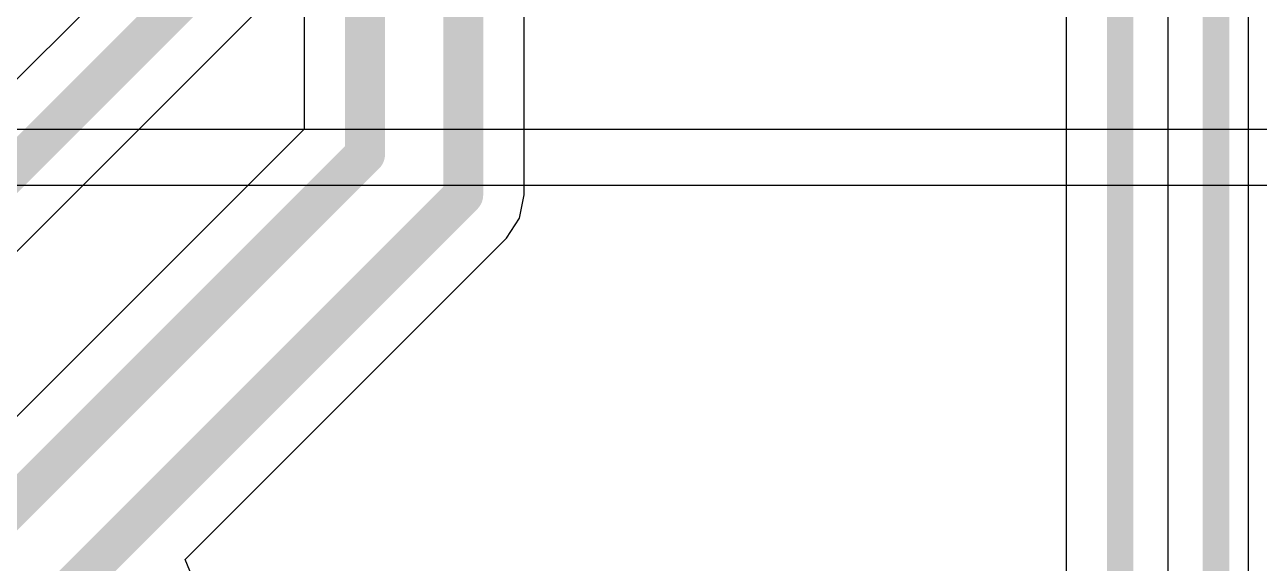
# Model space of a CAD drawing. Header units: inches. Extents: x 0 to 5379, y 0 to 5429.
# Drawn here: x 108.06 to 119.87, y 65.22 to 70.37 of the extents above; entities that cross this region are included whole.
import ezdxf

# ---------------------------------------------------------------- set-up
doc = ezdxf.new("R2010")
doc.units = ezdxf.units.IN
for name, color, linetype in [('PWR', 156, 'Continuous'), ('SIG 01', 90, 'Continuous'), ('Top Layer', 1, 'Continuous')]:
    doc.layers.add(name, color=color, linetype=linetype)

msp = doc.modelspace()

# ---------------------------------------------------------------- linework, layer by layer
at = {"layer": 'PWR'}
for p, q in [((124.181, 69.367), (60.071, 69.367)), ((60.025, 68.834), (124.689, 68.834))]:
    msp.add_line(p, q, dxfattribs=at)
at = {"layer": 'SIG 01'}
for p, q in [((112.842, 68.741), (112.842, 87.102)), ((118.024, 87.133), (118.024, 64.88)), ((109.53, 71.39), (103.525, 65.385)), ((104.178, 64.391), (110.525, 70.737)), ((110.737, 70.689), (110.737, 69.371)), ((110.737, 69.371), (102.075, 60.71)), ((112.798, 68.518), (112.842, 68.741)), ((112.671, 68.329), (112.798, 68.518)), ((109.598, 65.255), (112.671, 68.329)), ((109.682, 65.052), (109.598, 65.255))]:
    msp.add_line(p, q, dxfattribs=at)
for points in [[(111.319, 69.13, 0.381, 0.381, 0), (111.319, 88.602, 0.381, 0.381, 0)], [(119.459, 38.465, 0.254, 0.254, 0), (119.459, 87.727, 0.254, 0.254, 0)], [(118.542, 38.848, 0.254, 0.254, 0), (118.542, 87.347, 0.254, 0.254, 0)], [(112.259, 68.741, 0.381, 0.381, 0), (112.259, 87.102, 0.381, 0.381, 0)], [(103.766, 64.803, 0.381, 0.381, 0), (110.113, 71.149, 0.381, 0.381, 0)], [(102.317, 60.127, 0.381, 0.381, 0), (111.319, 69.13, 0.381, 0.381, 0)], [(102.706, 59.187, 0.381, 0.381, 0), (112.259, 68.741, 0.381, 0.381, 0)]]:
    msp.add_lwpolyline(points, format="xyseb", dxfattribs=at)
for points in [[(111.224, 69.13, 0.191, 0.191, 1), (111.415, 69.13, 0.191, 0.191, 1)], [(111.224, 69.13, 0.191, 0.191, 1), (111.415, 69.13, 0.191, 0.191, 1)], [(112.164, 68.741, 0.191, 0.191, 1), (112.354, 68.741, 0.191, 0.191, 1)], [(112.164, 68.741, 0.191, 0.191, 1), (112.354, 68.741, 0.191, 0.191, 1)]]:
    msp.add_lwpolyline(points, format="xyseb", close=True, dxfattribs=at)
at = {"layer": 'Top Layer'}
for p, q in [((118.999, 72.227), (118.999, 57.907)), ((119.768, 57.907), (119.768, 72.227))]:
    msp.add_line(p, q, dxfattribs=at)

doc.saveas('drawing.dxf')
